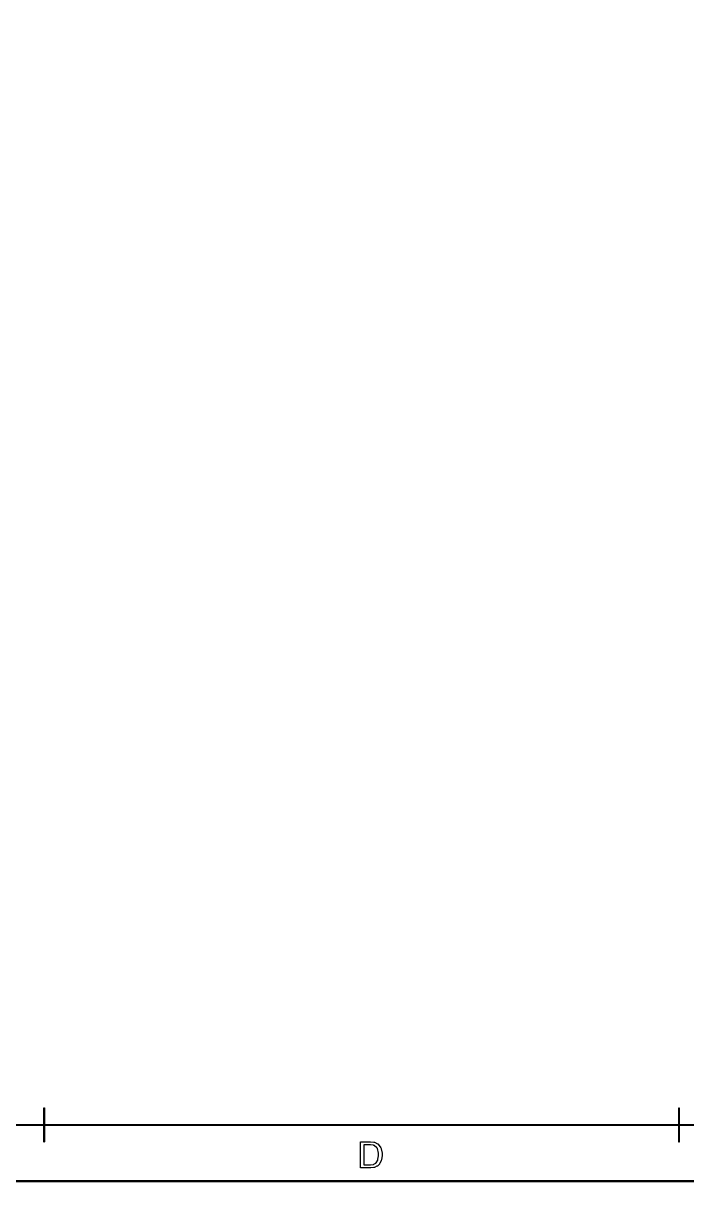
# Model space of a CAD drawing. Header units: inches. Extents: x 0.54 to 10.46, y 0.74 to 7.76.
# Drawn here: x 6.464 to 8.434, y 0.739 to 4.179 of the extents above; entities that cross this region are included whole.
import ezdxf

# ---------------------------------------------------------------- set-up
doc = ezdxf.new("R2010")
doc.units = ezdxf.units.IN
doc.header["$MEASUREMENT"] = 0

# ---------------------------------------------------------------- blocks, each defined once
blk = doc.blocks.new('block 2')
at = {"color": 7, "lineweight": 25, "true_color": 0xffffff}
blk.add_lwpolyline([(0.8729, 0.9096), (10.2943, 0.9096), (10.2943, 7.5904), (0.8729, 7.5904), (0.8729, 0.9096)], dxfattribs=at)
blk = doc.blocks.new('block 3')
at = {"color": 7, "lineweight": 25, "true_color": 0xffffff}
blk.add_lwpolyline([(10.296, 0.9061), (0.8712, 0.9061), (0.8707, 0.9061), (0.8694, 0.9074), (0.8694, 0.9078), (0.8694, 7.5922), (0.8694, 7.5926), (0.8707, 7.5939), (0.8712, 7.5939), (10.296, 7.5939), (10.2964, 7.5939), (10.2977, 7.5926), (10.2977, 7.5922), (10.2977, 0.9078), (10.2977, 0.9074), (10.2964, 0.9061), (10.296, 0.9061)], dxfattribs=at)
blk = doc.blocks.new('block 34')
at = {"color": 7, "lineweight": 25, "true_color": 0xffffff}
blk.add_lwpolyline([(6.5261, 0.857), (6.5258, 0.857), (6.5254, 0.8576), (6.5254, 0.8577), (6.5254, 0.958), (6.5254, 0.9582), (6.5258, 0.9587), (6.5261, 0.9587), (6.5262, 0.9587), (6.5268, 0.9582), (6.5268, 0.958), (6.5268, 0.8577), (6.5268, 0.8576), (6.5262, 0.857), (6.5261, 0.857)], dxfattribs=at)
blk = doc.blocks.new('block 35')
at = {"color": 7, "lineweight": 25, "true_color": 0xffffff}
blk.add_lwpolyline([(8.4111, 0.857), (8.4108, 0.857), (8.4103, 0.8576), (8.4103, 0.8577), (8.4103, 0.958), (8.4103, 0.9582), (8.4108, 0.9587), (8.4111, 0.9587), (8.4112, 0.9587), (8.4118, 0.9582), (8.4118, 0.958), (8.4118, 0.8577), (8.4118, 0.8576), (8.4112, 0.857), (8.4111, 0.857)], dxfattribs=at)
blk = doc.blocks.new('block 42')
at = {"color": 7, "lineweight": 25, "true_color": 0xffffff}
blk.add_lwpolyline([(7.4753, 0.7894), (7.4919, 0.7894), (7.4949, 0.7894), (7.5033, 0.7907), (7.504, 0.7909), (7.5047, 0.7912), (7.5106, 0.7945), (7.511, 0.7949), (7.5116, 0.7956), (7.5164, 0.8037), (7.5167, 0.8047), (7.5171, 0.8058), (7.5188, 0.8163), (7.5188, 0.8198), (7.5188, 0.8245), (7.5154, 0.8375), (7.5148, 0.8385), (7.5141, 0.8396), (7.5059, 0.847), (7.505, 0.8473), (7.5043, 0.8476), (7.4948, 0.8489), (7.4917, 0.8489), (7.4753, 0.8489), (7.4753, 0.7894)], dxfattribs=at)
blk = doc.blocks.new('block 43')
at = {"color": 7, "lineweight": 25, "true_color": 0xffffff}
blk.add_lwpolyline([(7.465, 0.7803), (7.465, 0.8581), (7.4918, 0.8581), (7.4953, 0.8581), (7.5049, 0.8572), (7.5057, 0.857), (7.5068, 0.8568), (7.5163, 0.8521), (7.5171, 0.8514), (7.5181, 0.8505), (7.5258, 0.8395), (7.5263, 0.8381), (7.5268, 0.8368), (7.5294, 0.8239), (7.5294, 0.8196), (7.5294, 0.8157), (7.5276, 0.805), (7.5273, 0.8039), (7.5269, 0.8027), (7.5225, 0.7933), (7.522, 0.7925), (7.5215, 0.7918), (7.5155, 0.7859), (7.5149, 0.7855), (7.5143, 0.7851), (7.5065, 0.7818), (7.5056, 0.7816), (7.5047, 0.7814), (7.496, 0.7803), (7.4931, 0.7803), (7.465, 0.7803)], dxfattribs=at)
blk = doc.blocks.new('block 52')
at = {"color": 7, "lineweight": 25, "true_color": 0xffffff}
blk.add_lwpolyline([(0.5387, 0.7425), (10.4614, 0.7425), (10.4614, 7.7575), (0.5387, 7.7575), (0.5387, 0.7425)], dxfattribs=at)
blk = doc.blocks.new('block 53')
at = {"color": 7, "lineweight": 25, "true_color": 0xffffff}
blk.add_lwpolyline([(10.4631, 0.739), (0.5369, 0.739), (0.5365, 0.739), (0.5352, 0.7403), (0.5352, 0.7407), (0.5352, 7.7593), (0.5352, 7.7597), (0.5365, 7.761), (0.5369, 7.761), (10.4631, 7.761), (10.4635, 7.761), (10.4648, 7.7597), (10.4648, 7.7593), (10.4648, 0.7407), (10.4648, 0.7403), (10.4635, 0.739), (10.4631, 0.739)], dxfattribs=at)

msp = doc.modelspace()

# ---------------------------------------------------------------- block references
for name in ['block 53', 'block 52', 'block 3', 'block 2', 'block 34', 'block 35', 'block 43', 'block 42']:
    msp.add_blockref(name, (0, 0))

doc.saveas('drawing.dxf')
